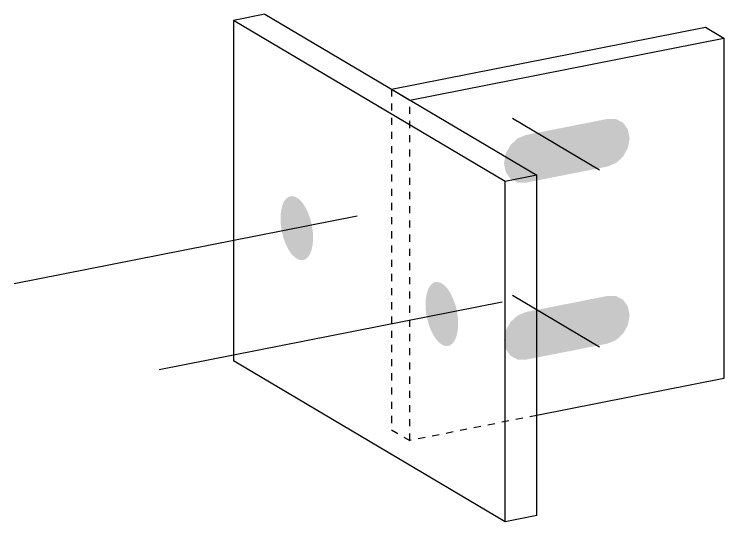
# Model space of a CAD drawing. Header units: millimetres. Extents: x 2 to 16242, y -61 to 156.
# Drawn here: x 16046.5 to 16242.2, y 2.4 to 142.5 of the extents above; entities that cross this region are included whole.
import ezdxf

# ---------------------------------------------------------------- set-up
doc = ezdxf.new("R2010")
doc.units = ezdxf.units.MM
doc.linetypes.add('DXK_LINE_DOT2', pattern=[3.9198, 1.9599, -1.9599])
doc.layers.add('STÅL', color=7, linetype='Continuous')

msp = doc.modelspace()

# ---------------------------------------------------------------- hatches: boundary and pattern name
at = {"layer": 'STÅL', "linetype": 'Continuous'}
for points in [[(16183.36, 106.39), (16182.04, 104), (16181.58, 101.39), (16182.04, 98.96), (16183.36, 97.09), (16185.32, 96.05), (16187.64, 96.01), (16210.16, 100.46), (16212.48, 101.42), (16214.45, 103.23), (16215.76, 105.62), (16216.22, 108.23), (16215.76, 110.66), (16214.45, 112.53), (16212.48, 113.57), (16210.16, 113.61), (16187.64, 109.17), (16185.32, 108.21)], [(16128.59, 84.27), (16128.86, 82.41), (16128.94, 80.6), (16128.82, 78.92), (16128.51, 77.43), (16128.02, 76.21), (16127.38, 75.3), (16126.61, 74.75), (16125.74, 74.58), (16124.82, 74.8), (16123.88, 75.39), (16122.96, 76.34), (16122.11, 77.59), (16121.36, 79.11), (16120.75, 80.81), (16120.29, 82.63), (16120.02, 84.48), (16119.94, 86.29), (16120.06, 87.97), (16120.37, 89.46), (16120.86, 90.68), (16121.5, 91.59), (16122.27, 92.14), (16123.14, 92.31), (16124.06, 92.1), (16125, 91.5), (16125.92, 90.56), (16126.77, 89.3), (16127.52, 87.79), (16128.14, 86.08)], [(16168.59, 60.57), (16168.86, 58.72), (16168.94, 56.91), (16168.82, 55.22), (16168.51, 53.74), (16168.02, 52.51), (16167.38, 51.61), (16166.61, 51.06), (16165.74, 50.88), (16164.82, 51.1), (16163.88, 51.7), (16162.96, 52.64), (16162.11, 53.9), (16161.36, 55.41), (16160.75, 57.11), (16160.29, 58.93), (16160.02, 60.79), (16159.94, 62.59), (16160.06, 64.28), (16160.37, 65.77), (16160.86, 66.99), (16161.5, 67.9), (16162.27, 68.45), (16163.14, 68.62), (16164.06, 68.4), (16165, 67.81), (16165.92, 66.86), (16166.77, 65.6), (16167.52, 64.09), (16168.14, 62.39)], [(16183.36, 57.53), (16182.04, 55.14), (16181.58, 52.53), (16182.04, 50.1), (16183.36, 48.23), (16185.32, 47.19), (16187.64, 47.15), (16210.16, 51.59), (16212.48, 52.55), (16214.45, 54.37), (16215.76, 56.76), (16216.22, 59.37), (16215.76, 61.79), (16214.45, 63.67), (16212.48, 64.71), (16210.16, 64.75), (16187.64, 60.3), (16185.32, 59.34)]]:
    msp.add_hatch(color=96, dxfattribs=at).paths.add_polyline_path(points)

# ---------------------------------------------------------------- linework, layer by layer
at = {"layer": 'STÅL', "color": 2, "linetype": 'Continuous'}
for p, q in [((16115.6, 142.51), (16106.94, 140.8)), ((16115.6, 142.51), (16190.6, 98.08)), ((16181.94, 96.37), (16106.94, 140.8)), ((16106.94, 140.8), (16106.94, 46.83)), ((16150.6, 121.78), (16237.2, 138.88)), ((16237.2, 138.88), (16242.2, 135.91)), ((16155.6, 118.81), (16242.2, 135.91)), ((16242.2, 135.91), (16242.2, 41.94)), ((16150.6, 121.78), (16155.6, 118.81)), ((16190.6, 98.08), (16181.94, 96.37)), ((16190.6, 4.11), (16190.6, 98.08)), ((16181.94, 2.4), (16181.94, 96.37)), ((16181.94, 2.4), (16106.94, 46.83)), ((16242.2, 41.94), (16190.6, 31.76)), ((16190.6, 4.11), (16181.94, 2.4))]:
    msp.add_line(p, q, dxfattribs=at)
at = {"layer": 'STÅL', "color": 7, "linetype": 'DXK_LINE_DOT2'}
for p, q in [((16150.6, 121.78), (16150.6, 27.81)), ((16155.6, 24.84), (16155.6, 118.81)), ((16190.6, 31.76), (16155.6, 24.84)), ((16150.6, 27.81), (16155.6, 24.84))]:
    msp.add_line(p, q, dxfattribs=at)
at = {"layer": 'STÅL', "color": 96, "linetype": 'Continuous'}
for p, q in [((16207.9, 99.48), (16183.9, 113.7)), ((16141.1, 86.74), (16046.5, 68.06)), ((16207.9, 50.62), (16183.9, 64.83)), ((16181.1, 63.04), (16086.5, 44.36))]:
    msp.add_line(p, q, dxfattribs=at)

doc.saveas('drawing.dxf')
